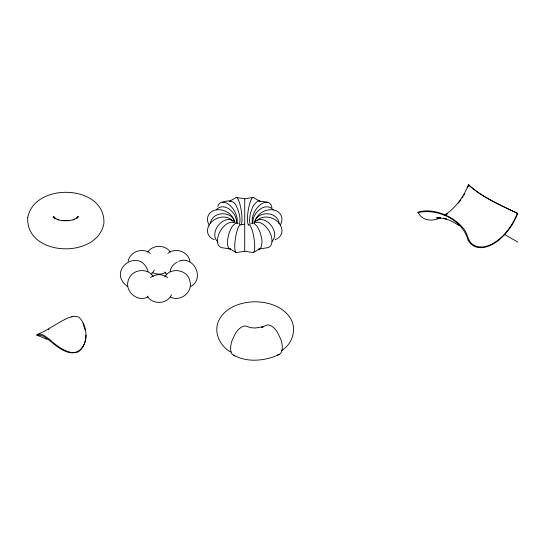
<?xml version="1.0" encoding="UTF-8"?>
<svg xmlns="http://www.w3.org/2000/svg" width="545" height="545" viewBox="0 0 545 545"><rect width="100%" height="100%" fill="white"/><g stroke="black" fill="none" stroke-linecap="round" stroke-linejoin="round"><path stroke-width="0.82" d="M85.892 335.08C86.464 344.542 79.182 355.824 68.37 351.702C60.986 349.181 54.738 344.236 49.084 338.99L43.559 335.086L40.105 334.058L36.815 334.705L43.689 331.68L61.353 321.237L67.709 318.035L73.623 316.223L78.705 317.02C87.82 325.433 89.005 343.65 78.705 351.62C67.519 356.26 57.171 346.64 49.084 340.135L43.559 336.231L40.105 335.202L36.815 335.461L37.591 335.155M252.894 222.285C252.444 212.87 265.333 201.194 273.209 209.791M210.37 223.525C211.862 211.249 231.618 210.268 234.868 222.047M254.372 223.525C255.857 210.52 277.596 210.52 279.088 223.525M128.164 261.43C129.662 251.606 142.879 247.055 150.297 253.432M170.054 271.444C170.742 267.363 173.678 263.834 177.295 261.954M239.378 224.465C240.972 218.709 239.18 212.557 236.871 207.236C234.493 200.403 228.757 199.865 222.415 202.215M467.508 187.875L468.816 184.966L468.387 184.871A40.105 23.156 -60 0 1 444.209 215.275M417.933 212.577C437.867 208.101 462.725 219.887 468.175 240.345A39.758 22.951 -60 0 0 492.517 244.317A39.758 22.951 -60 0 0 517.75 213.442L517.328 213.347L514.453 219.737A39.022 22.529 -60 0 1 471.234 243.193C467.085 238.724 467.31 231.891 462.657 227.572C458.992 223.334 454.53 219.887 449.68 217.114C440.224 212.087 428.963 209.157 418.376 212.005L417.933 212.577L420.617 216.072A40.861 23.592 -60 0 0 440.694 217.721M72.151 316.713L71.729 316.918M77.104 217.973L77.785 216.699L76.545 218.422L78.473 216.699L76.15 218.443L73.125 219.785L74.576 219.417C68.888 221.161 62.73 221.161 57.048 219.417L58.499 219.785L55.467 218.443L53.144 216.699L55.079 218.422L53.839 216.699L54.514 217.973M154.453 270.013L151.258 274.482M171.464 294.838C167.329 304.355 152.491 305.057 147.334 296.112M147.824 252.015C152.852 244.487 165.271 244.487 170.299 252.015M164.815 276.703C170.762 266.546 188.243 269.7 189.953 281.465C193.087 292.447 179.877 302.359 170.088 296.875M253.643 252.315L260.169 248.547L261.171 247.178L262.016 242.293L261.798 239.119L260.169 232.354L257.356 226.577L254.099 223.321L252.587 222.953L251.279 223.47M468.175 240.345L468.618 239.78M216.242 209.791C224.118 201.194 237.007 212.87 236.564 222.285M254.352 222.489C264.243 212.025 281.186 231.829 272.057 241.421M279.422 354.413L280.968 352.847A16.241 8.073 66.1 0 0 280.968 339.685L277.405 332.184A15.873 7.889 66.1 0 0 267.67 324.861L261.757 327.163L263.426 326.741L255.189 328.015L250.925 327.695L245.243 325.985A15.873 7.889 -66.1 0 0 235.508 333.308L231.945 340.809A16.241 8.073 -66.1 0 0 231.945 353.978C245.386 363.106 265.156 361.253 279.422 354.413L277.405 354.986M167.826 253.432C175.245 247.055 188.461 251.606 189.953 261.43M150.475 277.616C155.264 273.685 162.86 273.685 167.649 277.616M190.607 286.554C205.336 278.774 193.754 254.856 178.644 261.355M281.377 350.694C291.268 344.869 296.357 332.075 291.97 321.25C285.682 307.38 269.428 301.923 255.189 301.773C240.945 301.923 224.69 307.38 218.402 321.25C213.585 332.968 220.119 346.239 230.821 352.07M48.457 329.575L49.084 329.105M165.387 272.691C161.204 274.769 156.156 274.557 152.048 272.384M148.036 296.875C137.367 302.843 123.77 290.826 128.627 279.442C132.108 269.107 147.715 267.343 153.309 276.703M230.583 200.948L229.282 201.466L235.808 197.699A14.02 2.963 81.2 0 1 240.945 208.755A14.02 2.963 81.2 0 1 240.945 224.949M260.169 248.547L258.868 249.065L267.036 247.805A14.02 8.093 60 0 0 270.197 233.144A14.02 8.093 60 0 0 255.7 222.578M267.036 202.215L258.868 200.948L257.356 201.323L254.099 204.573L252.587 207.236L250.284 213.729L249.44 220.296L250.073 224.465M236.564 197.501L244.725 198.762L252.894 197.501M244.725 224.165L240.188 224.867A14.02 2.963 -81.2 0 0 235.236 239.739A14.02 2.963 -81.2 0 0 236.564 252.519L244.725 251.252L252.894 252.519A14.02 2.963 81.2 0 0 253.956 237.927A14.02 2.963 81.2 0 0 248.513 225.065M62.028 220.657L68.834 220.596M440.428 217.98L436.491 217.884L441.368 218.095L446.512 219.11L443.412 218.123L448.78 219.942L454.012 222.442L458.951 225.555M233.492 355.538L234.841 355.919M37.482 335.4L47.034 339.344M258.868 200.948L260.169 201.466L253.643 197.699A14.02 2.963 -81.2 0 0 248.513 208.755A14.02 2.963 -81.2 0 0 248.513 224.949M238.172 223.47L236.871 222.953L235.351 223.321L232.102 226.577L229.282 232.354L227.653 239.119L227.606 245.012L228.232 247.144L229.234 248.52L235.808 252.315M229.234 248.52L230.535 249.038L222.367 247.771A14.02 8.093 -60 0 1 217.748 243.486L217.462 240.747A14.02 8.093 -60 0 1 223.184 227.067A14.02 8.093 -60 0 1 233.751 222.578M517.75 213.442C500.882 205.233 482.795 197.658 468.816 184.966M517.328 213.347C500.453 205.138 482.373 197.562 468.387 184.871M504.629 234.486L517.75 242.062M127.51 286.554C105.635 270.225 140.085 246.074 148.07 271.444M166.859 274.482L164.685 271.928M235.099 222.489C224.935 211.773 207.611 232.77 217.973 242.021M83.004 323.376L85.238 330.216M54.813 217.605L55.052 219.09M244.725 198.762L244.725 251.252M257.165 220.575A14.02 11.057 24.9 0 1 277.017 221.154A14.02 11.057 24.9 0 1 278.005 238.254M277.364 238.662A14.02 11.057 24.9 0 1 275.198 239.637M254.999 221.924A14.02 11.057 -24.9 0 1 272.779 209.825A14.02 11.057 -24.9 0 1 280.157 225.249M252.499 223.484A14.02 8.093 -60 0 1 260.142 204.879A14.02 8.093 -60 0 1 271.907 207.822M217.796 206.501A14.02 8.093 60 0 1 229.942 205.41A14.02 8.093 60 0 1 236.952 223.484M209.294 225.249A14.02 11.057 24.9 0 1 216.672 209.825A14.02 11.057 24.9 0 1 234.452 221.924M214.253 239.637A14.02 11.057 -24.9 0 1 211.446 222.06A14.02 11.057 -24.9 0 1 232.756 221.134M464.721 193.673A40.861 23.592 -60 0 1 463.904 195.09M463.059 196.493A40.861 23.592 -60 0 1 462.18 197.869M460.811 199.879A40.861 23.592 -60 0 1 458.393 203.108M447.465 213.729A40.861 23.592 -60 0 1 446.171 214.635M27.727 217.605C25.629 256.736 97.228 259.495 103.891 223.532C105.989 184.401 34.389 181.648 27.727 217.605"/></g></svg>
